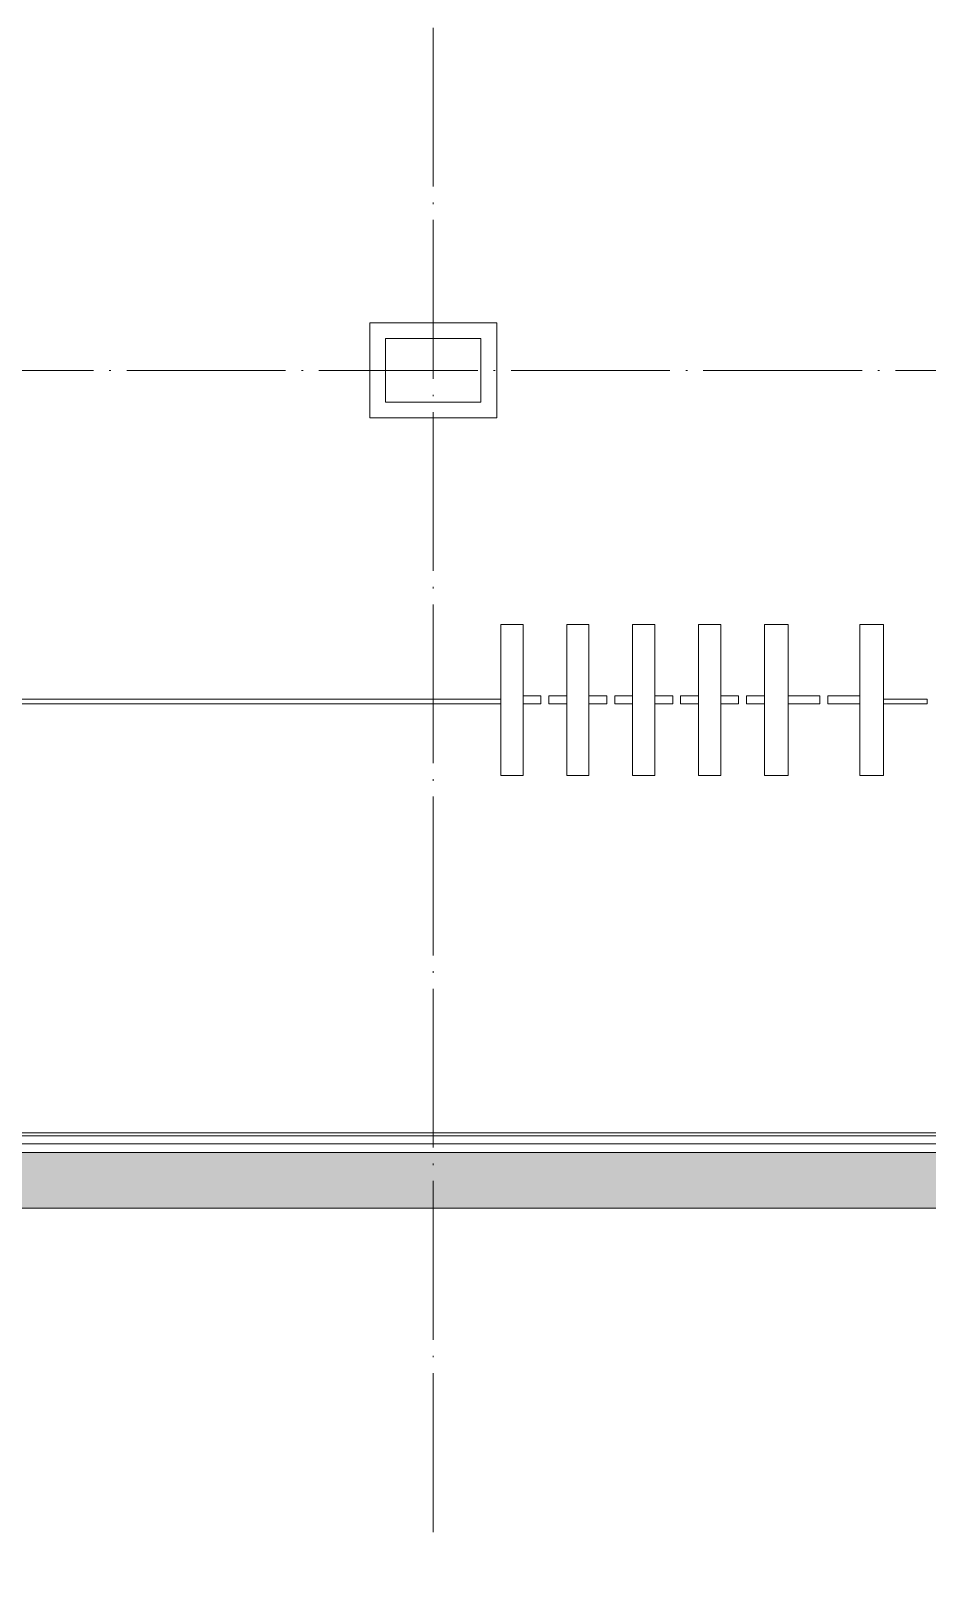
# Model space of a CAD drawing. Extents: x 13114849 to 13479250, y 160225 to 278773.
# Drawn here: x 13354829 to 13366117, y 179590 to 198985 of the extents above; entities that cross this region are included whole.
import ezdxf

# ---------------------------------------------------------------- set-up
doc = ezdxf.new("R2010")
doc.units = 0
doc.header["$LTSCALE"] = 1000
doc.header["$MEASUREMENT"] = 0
doc.linetypes.add('DOTE', pattern=[2.4200000000000004, 2, -0.2, 0.02, -0.2])
doc.layers.add('建筑底图', color=8, linetype='Continuous', lineweight=13)

# ---------------------------------------------------------------- blocks, each defined once
blk = doc.blocks.new('_FZH')
blk.add_lwpolyline([(-0.5, -0.5), (0.5, -0.5), (0.5, 0.5), (-0.4999999999999999, 0.5)], close=True)

msp = doc.modelspace()

# ---------------------------------------------------------------- hatches: boundary and pattern name
at = {"layer": '建筑底图'}
h = msp.add_hatch(dxfattribs=at)
h.set_pattern_fill('钢筋混凝土', color=256, scale=100, style=0)
h.set_pattern_definition([(45, (793255.2557103541, 7.916241884231567e-09), (-176.7766952966369, 176.7766952966369), []), (49.99999999999999, (793255.2557103541, 7.916241884231567e-09), (717.2601826007534, -62.75213498259511), [75, -825]), (355, (793255.2557103541, 7.916241884231567e-09), (-138.751333613, 752.1921337000118), [60, -660]), (100.4514, (793315.0273903534, -5.229339992074529), (578.5093817140216, 689.4395420609536), [63.74019000000001, -701.142112]), (46.18420000000001, (793255.2557103541, 200.0000000079162), (1067.241048625644, -165.5190143290181), [112.5, -1237.5]), (96.6356, (793344.1924553532, 186.2066930079018), (934.6627055487033, 974.1178709004417), [95.610288, -1051.713]), (351.1842, (793255.2557103541, 200.0000000079162), (934.6619451336272, 974.1186009253246), [90, -990]), (21, (793355.2557103541, 150.0000000079162), (596.9070521184617, -402.6188906653388), [75, -825]), (326.0000000000001, (793355.2557103541, 150.0000000079162), (243.3153319215817, 725.150045046853), [60, -660]), (71.4514, (793404.9979433548, 116.4483940079226), (840.22262858149, 322.5304967099524), [63.74019000000001, -701.142112]), (37.50000000000001, (793255.2557103541, 7.916241884231567e-09), (12.15985531729067, 332.8938538313115), [0, -652, 0, -670, 0, -662.5]), (7.499999999999999, (793255.2557103541, 7.916241884231567e-09), (263.0695374421486, 394.4117118823602), [0, -382, 0, -637, 0, -252.5]), (327.5, (793032.2557103541, 7.916241884231567e-09), (533.822436172409, -22.55487173437976), [0, -250, 0, -780, 0, -1035]), (317.5, (792932.2557103541, 7.916241884231567e-09), (583.1861693423863, 100.1049823323177), [0, -325, 0, -518, 0, -735])])
h.paths.add_polyline_path([(13413397.36620498, 184159.5167403135), (13413397.36620497, 184859.5167403136), (13333397.36620318, 184859.515803145), (13333397.36620318, 182478.0167420708), (13333997.36620318, 182478.0167420708), (13333997.36620319, 184159.5158101737)])

# ---------------------------------------------------------------- linework, layer by layer
at = {"layer": '建筑底图', "linetype": 'DOTE'}
msp.add_line((13359897.36620498, 180083.0282935039), (13359897.36620497, 209559.5146856282), dxfattribs=at)
at = {"layer": '建筑底图', "color": 8, "linetype": 'DOTE'}
for p, q in [((13474197.36620497, 194709.5146856282), (13119297.36620772, 194709.5146856282)), ((13474197.36620497, 184859.5146856282), (13119297.36620772, 184859.5146856282))]:
    msp.add_line(p, q, dxfattribs=at)
at = {"layer": '建筑底图'}
for p, q in [((13351673.51717673, 190509.3302910237), (13360747.36620699, 190509.330291061)), ((13351698.36999036, 190569.3302910775), (13360747.36620699, 190569.330291061)), ((13360747.36620699, 190569.330291061), (13360747.36620699, 190509.330291061)), ((13361027.36620698, 190610.330291061), (13361027.36620698, 190510.330291061)), ((13361027.36620698, 190610.330291061), (13361252.36620698, 190610.3302910526)), ((13361027.36620698, 190510.330291061), (13361252.36620698, 190510.3302910526)), ((13361252.36620698, 190610.3302910526), (13361252.36620698, 190510.3302910526)), ((13361352.36620698, 190610.3239637315), (13361352.36620698, 190510.3239637315)), ((13361352.36620698, 190610.3239637315), (13361577.36620698, 190610.3239637315)), ((13361352.36620698, 190509.5167315079), (13361352.36620698, 190609.5167315074)), ((13361577.36620698, 190609.5167315093), (13361352.36620698, 190609.5167315074)), ((13361352.36620698, 190510.3239637315), (13361577.36620698, 190510.3239637315)), ((13361577.36620698, 190509.5167315098), (13361352.36620698, 190509.5167315079)), ((13361577.36620698, 190610.3239637315), (13361577.36620698, 190510.3239637315)), ((13361857.36620697, 190610.330291061), (13361857.36620697, 190510.330291061)), ((13361857.36620697, 190610.330291061), (13362082.36620697, 190610.3302910652)), ((13361857.36620697, 190510.330291061), (13362082.36620697, 190510.3302910652)), ((13362082.36620697, 190610.3302910652), (13362082.36620697, 190510.3302910652)), ((13362182.36620697, 190510.3302910652), (13362182.36620697, 190610.3302910652)), ((13362407.36620697, 190610.330291061), (13362182.36620697, 190610.3302910652)), ((13362407.36620697, 190510.330291061), (13362182.36620697, 190510.3302910652)), ((13362407.36620697, 190510.330291061), (13362407.36620697, 190610.330291061)), ((13362687.36620696, 190610.3302910692), (13362687.36620696, 190510.3302910692)), ((13362687.36620696, 190610.3302910692), (13362912.36620696, 190610.3302910734)), ((13362687.36620696, 190510.3302910692), (13362912.36620696, 190510.3302910734)), ((13362912.36620696, 190610.3302910734), (13362912.36620696, 190510.3302910734)), ((13363012.36620696, 190510.3302910734), (13363012.36620696, 190610.3302910734)), ((13363237.36620696, 190610.3302910692), (13363012.36620696, 190610.3302910734)), ((13363237.36620696, 190510.3302910692), (13363012.36620696, 190510.3302910734)), ((13363237.36620696, 190510.3302910692), (13363237.36620696, 190610.3302910692)), ((13363517.36620695, 190610.3302910773), (13363517.36620695, 190510.3302910773)), ((13363517.36620695, 190610.3302910773), (13363742.36620695, 190610.3302910815)), ((13363517.36620695, 190510.3302910773), (13363742.36620695, 190510.3302910815)), ((13363742.36620695, 190610.3302910815), (13363742.36620695, 190510.3302910815)), ((13363842.36620695, 190510.3302910815), (13363842.36620695, 190610.3302910815)), ((13364067.36620695, 190610.3302910773), (13363842.36620695, 190610.3302910815)), ((13364067.36620695, 190510.3302910773), (13363842.36620695, 190510.3302910815)), ((13364067.36620695, 190510.3302910773), (13364067.36620695, 190610.3302910773)), ((13364367.36620695, 190610.3302910072), (13364367.36620695, 190510.3302910072)), ((13364367.36620695, 190610.3302910072), (13364767.36620694, 190610.3302910129)), ((13364367.36620695, 190510.3302910072), (13364767.36620694, 190510.3302910129)), ((13364767.36620694, 190610.3302910129), (13364767.36620694, 190510.3302910129)), ((13364767.36620695, 190509.516731506), (13364767.36620694, 190609.5167315055)), ((13364867.36620694, 190510.3302910129), (13364867.36620694, 190610.3302910129)), ((13365267.36620695, 190610.3302910104), (13364867.36620694, 190610.3302910129)), ((13364867.36620694, 190509.5167315381), (13364867.36620694, 190609.5167315372)), ((13365267.36620695, 190510.3302910104), (13364867.36620694, 190510.3302910129)), ((13365267.36620695, 190510.3302910104), (13365267.36620695, 190610.3302910104)), ((13365567.36620695, 190570.330291061), (13365567.36620695, 190510.330291061)), ((13366117.36620687, 190570.3302909368), (13365567.36620695, 190570.330291061)), ((13365567.36620695, 190510.330291061), (13366117.36620687, 190510.3302910256)), ((13366117.36620687, 190510.3302910256), (13366117.36620687, 190570.3302909368)), ((13413397.36620497, 185109.5167262251), (13333147.36620318, 185109.5167262251)), ((13342897.36620497, 185069.5146856282), (13368397.36620497, 185069.5146856282)), ((13333397.36620318, 184859.515803145), (13413397.36620497, 184859.5167403136)), ((13368397.36620497, 184969.5146856282), (13342897.36620497, 184969.5146856282)), ((13333997.36620319, 184159.5158101737), (13413397.36620497, 184159.5167403135))]:
    msp.add_line(p, q, dxfattribs=at)
at = {"layer": '建筑底图', "color": 8}
msp.add_lwpolyline([(13311597.36622271, 184159.5155477665), (13438197.36620497, 184159.5155477665), (13438197.36620731, 183959.5170308359), (13443697.36620498, 183959.5170308359), (13443697.36620498, 171509.5140157907), (13434296.97019093, 171509.514015788), (13434296.97019093, 165209.5140158274), (13477297.36621002, 165209.5140158488), (13477297.36621011, 178509.5146838985), (13473697.36620497, 180533.5146839736), (13473697.36620497, 207859.5147523294), (13459597.36620497, 207859.5147523294), (13459597.36620497, 205459.5139688094), (13421797.36620497, 205459.5139688094), (13421797.36620497, 205259.5139687569), (13333997.36620318, 205259.5139784271)], dxfattribs=at)
at = {"layer": '建筑底图'}
for points in [[(13360697.36728827, 194109.5159844228), (13359097.36728827, 194109.5159844228), (13359097.36728827, 195309.5159844228), (13360697.36728827, 195309.5159844228)], [(13361027.36620697, 191509.5167315093), (13360747.36620698, 191509.5167315056), (13360747.366207, 189609.5167315382), (13361027.36620699, 189609.5167315414)], [(13361857.36620696, 191509.516731513), (13361577.36620697, 191509.5167315093), (13361577.36620699, 189609.5167315424), (13361857.36620698, 189609.5167315447)], [(13362687.36620695, 191509.5167315391), (13362407.36620696, 191509.5167315354), (13362407.36620698, 189609.5167315433), (13362687.36620697, 189609.5167315456)], [(13363517.36620694, 191509.5167315428), (13363237.36620695, 191509.5167315391), (13363237.36620697, 189609.5167315466), (13363517.36620696, 189609.5167315493)], [(13364367.36620694, 191509.5167315466), (13364067.36620694, 191509.5167315438), (13364067.36620696, 189609.5167315419), (13364367.36620696, 189609.5167315456)], [(13365567.36620694, 191509.5167315446), (13365267.36620694, 191509.5167315409), (13365267.36620696, 189609.516731526), (13365567.36620696, 189609.5167315307)]]:
    msp.add_lwpolyline(points, close=True, dxfattribs=at)
for points in [[(13361302.36620698, 191449.3433109269, 0, 100, 0), (13361302.36620698, 191177.5746620044, 0, 0, 0), (13361302.36620698, 189941.4588010277, 100, 0, 0), (13361302.36620698, 189656.5383615757, 0, 0, 0)], [(13362132.36620697, 191449.3433109725, 0, 100, 0), (13362132.36620697, 191177.5746620501, 0, 0, 0), (13362132.36620697, 189941.4588010733, 100, 0, 0), (13362132.36620697, 189656.5383616214, 0, 0, 0)], [(13362962.36620696, 191449.3433109725, 0, 100, 0), (13362962.36620696, 191177.5746620501, 0, 0, 0), (13362962.36620696, 189941.4588010733, 100, 0, 0), (13362962.36620696, 189656.5383616214, 0, 0, 0)], [(13363792.36620695, 191449.3433109725, 0, 100, 0), (13363792.36620695, 191177.5746620501, 0, 0, 0), (13363792.36620695, 189941.4588010733, 100, 0, 0), (13363792.36620695, 189656.5383616214, 0, 0, 0)], [(13364817.36620694, 191449.3433109566, 0, 100, 0), (13364817.36620694, 191177.5746620342, 0, 0, 0), (13364817.36620694, 189941.4588010574, 100, 0, 0), (13364817.36620694, 189656.5383616055, 0, 0, 0)]]:
    msp.add_lwpolyline(points, format="xyseb", dxfattribs=at)

# ---------------------------------------------------------------- block references
at = {"layer": '建筑底图', "xscale": 1200, "yscale": 800, "zscale": 800}
msp.add_blockref('_FZH', (13359897.36728827, 194709.5159844228), dxfattribs=at)

doc.saveas('drawing.dxf')
